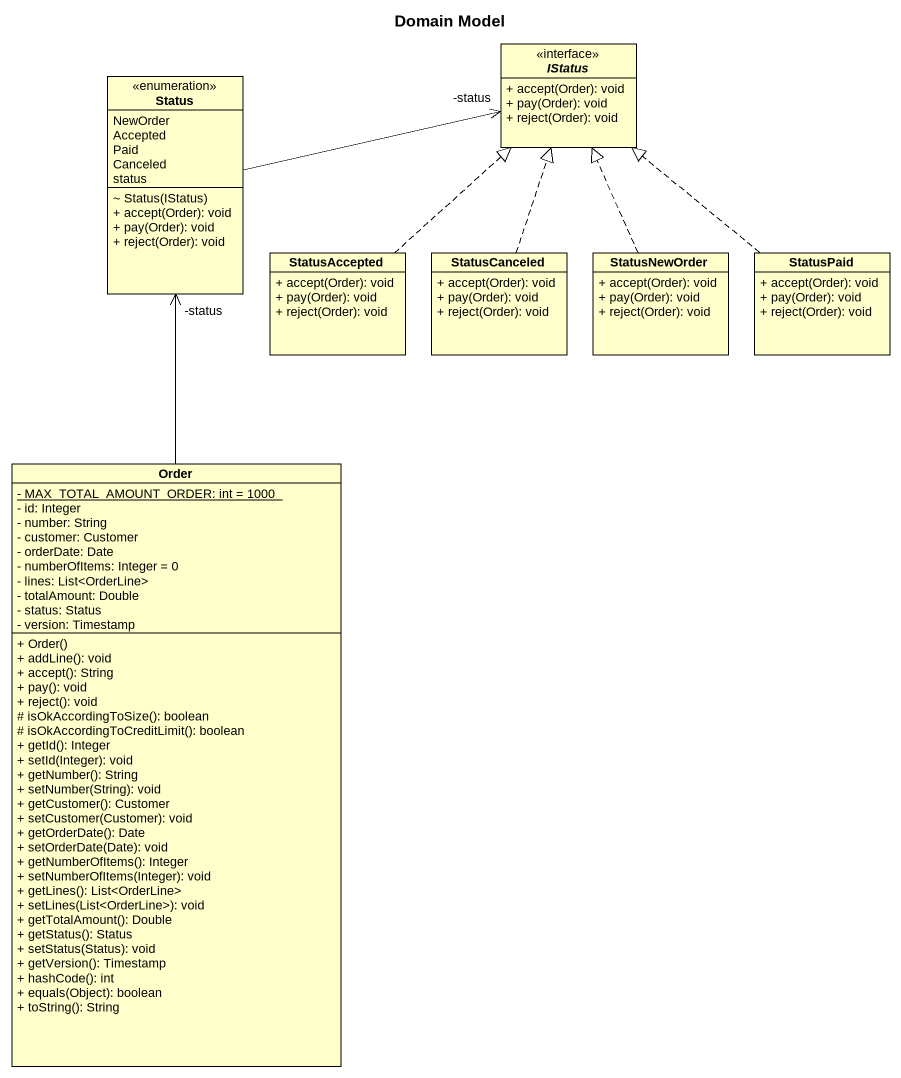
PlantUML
@startuml
title Domain Model
hide circle
hide empty members
skinparam classAttributeIconSize 0
enum Status {
  NewOrder
  Accepted
  Paid
  Canceled
  status
  ~ Status(IStatus)
  + accept(Order): void
  + pay(Order): void
  + reject(Order): void
}
interface IStatus <<interface>> {
  + accept(Order): void
  + pay(Order): void
  + reject(Order): void
}
class StatusAccepted {
  + accept(Order): void
  + pay(Order): void
  + reject(Order): void
}
class StatusCanceled {
  + accept(Order): void
  + pay(Order): void
  + reject(Order): void
}
class StatusNewOrder {
  + accept(Order): void
  + pay(Order): void
  + reject(Order): void
}
class StatusPaid {
  + accept(Order): void
  + pay(Order): void
  + reject(Order): void
}
class Order {
  {static} - MAX_TOTAL_AMOUNT_ORDER: int = 1000
  - id: Integer
  - number: String
  - customer: Customer
  - orderDate: Date
  - numberOfItems: Integer = 0
  - lines: List<OrderLine>
  - totalAmount: Double
  - status: Status
  - version: Timestamp
  + Order()
  + addLine(): void
  + accept(): String
  + pay(): void
  + reject(): void
  # isOkAccordingToSize(): boolean
  # isOkAccordingToCreditLimit(): boolean
  + getId(): Integer
  + setId(Integer): void
  + getNumber(): String
  + setNumber(String): void
  + getCustomer(): Customer
  + setCustomer(Customer): void
  + getOrderDate(): Date
  + setOrderDate(Date): void
  + getNumberOfItems(): Integer
  + setNumberOfItems(Integer): void
  + getLines(): List<OrderLine>
  + setLines(List<OrderLine>): void
  + getTotalAmount(): Double
  + getStatus(): Status
  + setStatus(Status): void
  + getVersion(): Timestamp
  + hashCode(): int
  + equals(Object): boolean
  + toString(): String
}
Status -right-> "-status" IStatus
StatusAccepted .up.|> IStatus
StatusCanceled .up.|> IStatus
StatusNewOrder .up.|> IStatus
StatusPaid .up.|> IStatus
Order -up-> "-status" Status
@enduml
